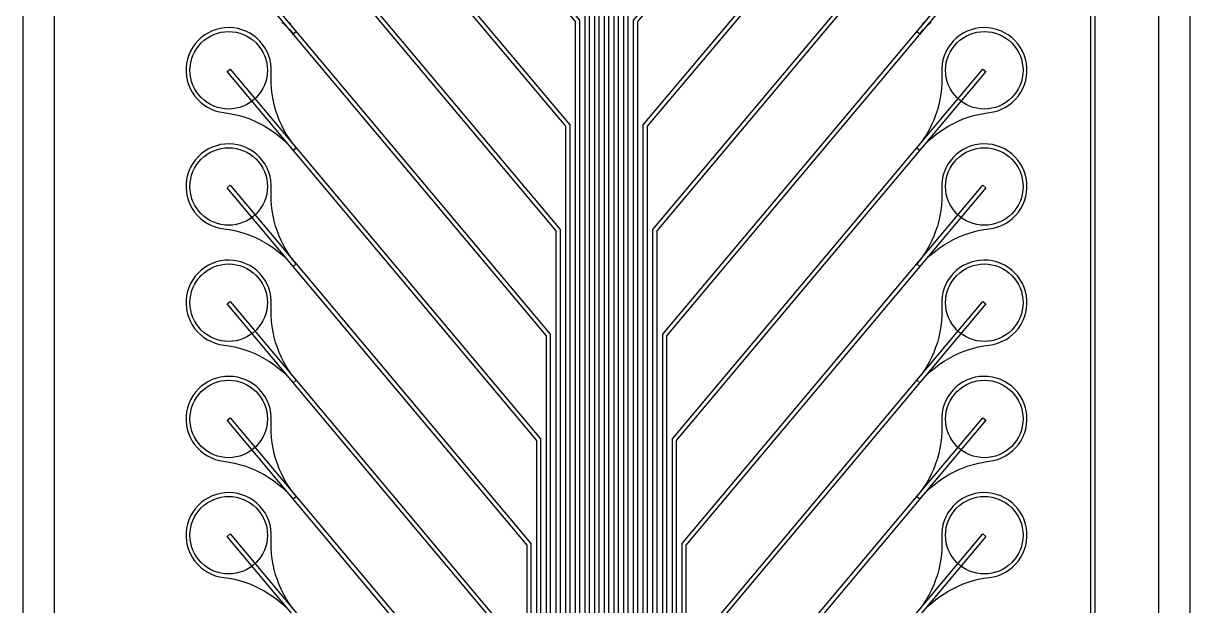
# Model space of a CAD drawing. Header units: metres. Extents: x -1805 to 1655, y -683 to 39617.
# Drawn here: x -1505 to 1505, y 35855 to 37358 of the extents above; entities that cross this region are included whole.
import ezdxf

# ---------------------------------------------------------------- set-up
doc = ezdxf.new("R2010")
doc.units = ezdxf.units.M
doc.layers.add('Etching', color=5, linetype='CONTINUOUS')
doc.layers.add('Metal', color=4, linetype='CONTINUOUS')

msp = doc.modelspace()

# ---------------------------------------------------------------- linework, layer by layer
at = {"layer": 'Etching'}
for points in [[(-1505, 32457.8), (-1505, 39616.5), (1505, 39616.5), (1505, 32452)], [(1425, 32386.5), (1425, 39536.5), (-1425, 39536.5), (-1425, 32386.5)]]:
    msp.add_lwpolyline(points, dxfattribs=at)
for points in [[(-891.9, 37181), (-897.7, 37173.1), (-904.3, 37165.8), (-911.6, 37159.2), (-919.4, 37153.4), (-927.9, 37148.3), (-936.7, 37144.1), (-946, 37140.8), (-955.5, 37138.4), (-965.2, 37137), (-975, 37136.5), (-984.8, 37137), (-994.5, 37138.4), (-1004, 37140.8), (-1013.3, 37144.1), (-1022.1, 37148.3), (-1030.6, 37153.4), (-1038.4, 37159.2), (-1045.7, 37165.8), (-1052.3, 37173.1), (-1058.1, 37181), (-1063.2, 37189.4), (-1067.4, 37198.2), (-1070.7, 37207.5), (-1073.1, 37217), (-1074.5, 37226.7), (-1075, 37236.5), (-1074.5, 37246.3), (-1073.1, 37256), (-1070.7, 37265.5), (-1067.4, 37274.8), (-1063.2, 37283.6), (-1058.1, 37292.1), (-1052.3, 37299.9), (-1045.7, 37307.2), (-1038.4, 37313.8), (-1030.6, 37319.7), (-1022.1, 37324.7), (-1013.3, 37328.9), (-1004, 37332.2), (-994.5, 37334.6), (-984.8, 37336), (-975, 37336.5), (-965.2, 37336), (-955.5, 37334.6), (-946, 37332.2), (-936.7, 37328.9), (-927.9, 37324.7), (-919.4, 37319.7), (-911.6, 37313.8), (-904.3, 37307.2), (-897.7, 37299.9), (-891.9, 37292.1), (-886.8, 37283.6), (-882.6, 37274.8), (-879.3, 37265.5), (-876.9, 37256), (-875.5, 37246.3), (-875, 37236.5), (-875.5, 37226.7), (-876.9, 37217), (-879.3, 37207.5), (-882.6, 37198.2), (-886.8, 37189.4), (-891.9, 37181)], [(1058.1, 37181), (1052.3, 37173.1), (1045.7, 37165.8), (1038.4, 37159.2), (1030.6, 37153.4), (1022.1, 37148.3), (1013.3, 37144.1), (1004, 37140.8), (994.5, 37138.4), (984.8, 37137), (975, 37136.5), (965.2, 37137), (955.5, 37138.4), (946, 37140.8), (936.7, 37144.1), (927.9, 37148.3), (919.4, 37153.4), (911.6, 37159.2), (904.3, 37165.8), (897.7, 37173.1), (891.9, 37181), (886.8, 37189.4), (882.6, 37198.2), (879.3, 37207.5), (876.9, 37217), (875.5, 37226.7), (875, 37236.5), (875.5, 37246.3), (876.9, 37256), (879.3, 37265.5), (882.6, 37274.8), (886.8, 37283.6), (891.9, 37292.1), (897.7, 37299.9), (904.3, 37307.2), (911.6, 37313.8), (919.4, 37319.7), (927.9, 37324.7), (936.7, 37328.9), (946, 37332.2), (955.5, 37334.6), (965.2, 37336), (975, 37336.5), (984.8, 37336), (994.5, 37334.6), (1004, 37332.2), (1013.3, 37328.9), (1022.1, 37324.7), (1030.6, 37319.7), (1038.4, 37313.8), (1045.7, 37307.2), (1052.3, 37299.9), (1058.1, 37292.1), (1063.2, 37283.6), (1067.4, 37274.8), (1070.7, 37265.5), (1073.1, 37256), (1074.5, 37246.3), (1075, 37236.5), (1074.5, 37226.7), (1073.1, 37217), (1070.7, 37207.5), (1067.4, 37198.2), (1063.2, 37189.4), (1058.1, 37181)], [(-891.9, 36881), (-897.7, 36873.1), (-904.3, 36865.8), (-911.6, 36859.2), (-919.4, 36853.4), (-927.9, 36848.3), (-936.7, 36844.1), (-946, 36840.8), (-955.5, 36838.4), (-965.2, 36837), (-975, 36836.5), (-984.8, 36837), (-994.5, 36838.4), (-1004, 36840.8), (-1013.3, 36844.1), (-1022.1, 36848.3), (-1030.6, 36853.4), (-1038.4, 36859.2), (-1045.7, 36865.8), (-1052.3, 36873.1), (-1058.1, 36881), (-1063.2, 36889.4), (-1067.4, 36898.2), (-1070.7, 36907.5), (-1073.1, 36917), (-1074.5, 36926.7), (-1075, 36936.5), (-1074.5, 36946.3), (-1073.1, 36956), (-1070.7, 36965.5), (-1067.4, 36974.8), (-1063.2, 36983.6), (-1058.1, 36992.1), (-1052.3, 36999.9), (-1045.7, 37007.2), (-1038.4, 37013.8), (-1030.6, 37019.7), (-1022.1, 37024.7), (-1013.3, 37028.9), (-1004, 37032.2), (-994.5, 37034.6), (-984.8, 37036), (-975, 37036.5), (-965.2, 37036), (-955.5, 37034.6), (-946, 37032.2), (-936.7, 37028.9), (-927.9, 37024.7), (-919.4, 37019.7), (-911.6, 37013.8), (-904.3, 37007.2), (-897.7, 36999.9), (-891.9, 36992.1), (-886.8, 36983.6), (-882.6, 36974.8), (-879.3, 36965.5), (-876.9, 36956), (-875.5, 36946.3), (-875, 36936.5), (-875.5, 36926.7), (-876.9, 36917), (-879.3, 36907.5), (-882.6, 36898.2), (-886.8, 36889.4), (-891.9, 36881)], [(1058.1, 36881), (1052.3, 36873.1), (1045.7, 36865.8), (1038.4, 36859.2), (1030.6, 36853.4), (1022.1, 36848.3), (1013.3, 36844.1), (1004, 36840.8), (994.5, 36838.4), (984.8, 36837), (975, 36836.5), (965.2, 36837), (955.5, 36838.4), (946, 36840.8), (936.7, 36844.1), (927.9, 36848.3), (919.4, 36853.4), (911.6, 36859.2), (904.3, 36865.8), (897.7, 36873.1), (891.9, 36881), (886.8, 36889.4), (882.6, 36898.2), (879.3, 36907.5), (876.9, 36917), (875.5, 36926.7), (875, 36936.5), (875.5, 36946.3), (876.9, 36956), (879.3, 36965.5), (882.6, 36974.8), (886.8, 36983.6), (891.9, 36992.1), (897.7, 36999.9), (904.3, 37007.2), (911.6, 37013.8), (919.4, 37019.7), (927.9, 37024.7), (936.7, 37028.9), (946, 37032.2), (955.5, 37034.6), (965.2, 37036), (975, 37036.5), (984.8, 37036), (994.5, 37034.6), (1004, 37032.2), (1013.3, 37028.9), (1022.1, 37024.7), (1030.6, 37019.7), (1038.4, 37013.8), (1045.7, 37007.2), (1052.3, 36999.9), (1058.1, 36992.1), (1063.2, 36983.6), (1067.4, 36974.8), (1070.7, 36965.5), (1073.1, 36956), (1074.5, 36946.3), (1075, 36936.5), (1074.5, 36926.7), (1073.1, 36917), (1070.7, 36907.5), (1067.4, 36898.2), (1063.2, 36889.4), (1058.1, 36881)], [(-891.9, 36581), (-897.7, 36573.1), (-904.3, 36565.8), (-911.6, 36559.2), (-919.4, 36553.4), (-927.9, 36548.3), (-936.7, 36544.1), (-946, 36540.8), (-955.5, 36538.4), (-965.2, 36537), (-975, 36536.5), (-984.8, 36537), (-994.5, 36538.4), (-1004, 36540.8), (-1013.3, 36544.1), (-1022.1, 36548.3), (-1030.6, 36553.4), (-1038.4, 36559.2), (-1045.7, 36565.8), (-1052.3, 36573.1), (-1058.1, 36581), (-1063.2, 36589.4), (-1067.4, 36598.2), (-1070.7, 36607.5), (-1073.1, 36617), (-1074.5, 36626.7), (-1075, 36636.5), (-1074.5, 36646.3), (-1073.1, 36656), (-1070.7, 36665.5), (-1067.4, 36674.8), (-1063.2, 36683.6), (-1058.1, 36692.1), (-1052.3, 36699.9), (-1045.7, 36707.2), (-1038.4, 36713.8), (-1030.6, 36719.7), (-1022.1, 36724.7), (-1013.3, 36728.9), (-1004, 36732.2), (-994.5, 36734.6), (-984.8, 36736), (-975, 36736.5), (-965.2, 36736), (-955.5, 36734.6), (-946, 36732.2), (-936.7, 36728.9), (-927.9, 36724.7), (-919.4, 36719.7), (-911.6, 36713.8), (-904.3, 36707.2), (-897.7, 36699.9), (-891.9, 36692.1), (-886.8, 36683.6), (-882.6, 36674.8), (-879.3, 36665.5), (-876.9, 36656), (-875.5, 36646.3), (-875, 36636.5), (-875.5, 36626.7), (-876.9, 36617), (-879.3, 36607.5), (-882.6, 36598.2), (-886.8, 36589.4), (-891.9, 36581)], [(1058.1, 36581), (1052.3, 36573.1), (1045.7, 36565.8), (1038.4, 36559.2), (1030.6, 36553.4), (1022.1, 36548.3), (1013.3, 36544.1), (1004, 36540.8), (994.5, 36538.4), (984.8, 36537), (975, 36536.5), (965.2, 36537), (955.5, 36538.4), (946, 36540.8), (936.7, 36544.1), (927.9, 36548.3), (919.4, 36553.4), (911.6, 36559.2), (904.3, 36565.8), (897.7, 36573.1), (891.9, 36581), (886.8, 36589.4), (882.6, 36598.2), (879.3, 36607.5), (876.9, 36617), (875.5, 36626.7), (875, 36636.5), (875.5, 36646.3), (876.9, 36656), (879.3, 36665.5), (882.6, 36674.8), (886.8, 36683.6), (891.9, 36692.1), (897.7, 36699.9), (904.3, 36707.2), (911.6, 36713.8), (919.4, 36719.7), (927.9, 36724.7), (936.7, 36728.9), (946, 36732.2), (955.5, 36734.6), (965.2, 36736), (975, 36736.5), (984.8, 36736), (994.5, 36734.6), (1004, 36732.2), (1013.3, 36728.9), (1022.1, 36724.7), (1030.6, 36719.7), (1038.4, 36713.8), (1045.7, 36707.2), (1052.3, 36699.9), (1058.1, 36692.1), (1063.2, 36683.6), (1067.4, 36674.8), (1070.7, 36665.5), (1073.1, 36656), (1074.5, 36646.3), (1075, 36636.5), (1074.5, 36626.7), (1073.1, 36617), (1070.7, 36607.5), (1067.4, 36598.2), (1063.2, 36589.4), (1058.1, 36581)], [(-891.9, 36281), (-897.7, 36273.1), (-904.3, 36265.8), (-911.6, 36259.2), (-919.4, 36253.4), (-927.9, 36248.3), (-936.7, 36244.1), (-946, 36240.8), (-955.5, 36238.4), (-965.2, 36237), (-975, 36236.5), (-984.8, 36237), (-994.5, 36238.4), (-1004, 36240.8), (-1013.3, 36244.1), (-1022.1, 36248.3), (-1030.6, 36253.4), (-1038.4, 36259.2), (-1045.7, 36265.8), (-1052.3, 36273.1), (-1058.1, 36281), (-1063.2, 36289.4), (-1067.4, 36298.2), (-1070.7, 36307.5), (-1073.1, 36317), (-1074.5, 36326.7), (-1075, 36336.5), (-1074.5, 36346.3), (-1073.1, 36356), (-1070.7, 36365.5), (-1067.4, 36374.8), (-1063.2, 36383.6), (-1058.1, 36392.1), (-1052.3, 36399.9), (-1045.7, 36407.2), (-1038.4, 36413.8), (-1030.6, 36419.7), (-1022.1, 36424.7), (-1013.3, 36428.9), (-1004, 36432.2), (-994.5, 36434.6), (-984.8, 36436), (-975, 36436.5), (-965.2, 36436), (-955.5, 36434.6), (-946, 36432.2), (-936.7, 36428.9), (-927.9, 36424.7), (-919.4, 36419.7), (-911.6, 36413.8), (-904.3, 36407.2), (-897.7, 36399.9), (-891.9, 36392.1), (-886.8, 36383.6), (-882.6, 36374.8), (-879.3, 36365.5), (-876.9, 36356), (-875.5, 36346.3), (-875, 36336.5), (-875.5, 36326.7), (-876.9, 36317), (-879.3, 36307.5), (-882.6, 36298.2), (-886.8, 36289.4), (-891.9, 36281)], [(1058.1, 36281), (1052.3, 36273.1), (1045.7, 36265.8), (1038.4, 36259.2), (1030.6, 36253.4), (1022.1, 36248.3), (1013.3, 36244.1), (1004, 36240.8), (994.5, 36238.4), (984.8, 36237), (975, 36236.5), (965.2, 36237), (955.5, 36238.4), (946, 36240.8), (936.7, 36244.1), (927.9, 36248.3), (919.4, 36253.4), (911.6, 36259.2), (904.3, 36265.8), (897.7, 36273.1), (891.9, 36281), (886.8, 36289.4), (882.6, 36298.2), (879.3, 36307.5), (876.9, 36317), (875.5, 36326.7), (875, 36336.5), (875.5, 36346.3), (876.9, 36356), (879.3, 36365.5), (882.6, 36374.8), (886.8, 36383.6), (891.9, 36392.1), (897.7, 36399.9), (904.3, 36407.2), (911.6, 36413.8), (919.4, 36419.7), (927.9, 36424.7), (936.7, 36428.9), (946, 36432.2), (955.5, 36434.6), (965.2, 36436), (975, 36436.5), (984.8, 36436), (994.5, 36434.6), (1004, 36432.2), (1013.3, 36428.9), (1022.1, 36424.7), (1030.6, 36419.7), (1038.4, 36413.8), (1045.7, 36407.2), (1052.3, 36399.9), (1058.1, 36392.1), (1063.2, 36383.6), (1067.4, 36374.8), (1070.7, 36365.5), (1073.1, 36356), (1074.5, 36346.3), (1075, 36336.5), (1074.5, 36326.7), (1073.1, 36317), (1070.7, 36307.5), (1067.4, 36298.2), (1063.2, 36289.4), (1058.1, 36281)], [(-891.9, 35981), (-897.7, 35973.1), (-904.3, 35965.8), (-911.6, 35959.2), (-919.4, 35953.4), (-927.9, 35948.3), (-936.7, 35944.1), (-946, 35940.8), (-955.5, 35938.4), (-965.2, 35937), (-975, 35936.5), (-984.8, 35937), (-994.5, 35938.4), (-1004, 35940.8), (-1013.3, 35944.1), (-1022.1, 35948.3), (-1030.6, 35953.4), (-1038.4, 35959.2), (-1045.7, 35965.8), (-1052.3, 35973.1), (-1058.1, 35981), (-1063.2, 35989.4), (-1067.4, 35998.2), (-1070.7, 36007.5), (-1073.1, 36017), (-1074.5, 36026.7), (-1075, 36036.5), (-1074.5, 36046.3), (-1073.1, 36056), (-1070.7, 36065.5), (-1067.4, 36074.8), (-1063.2, 36083.6), (-1058.1, 36092.1), (-1052.3, 36099.9), (-1045.7, 36107.2), (-1038.4, 36113.8), (-1030.6, 36119.7), (-1022.1, 36124.7), (-1013.3, 36128.9), (-1004, 36132.2), (-994.5, 36134.6), (-984.8, 36136), (-975, 36136.5), (-965.2, 36136), (-955.5, 36134.6), (-946, 36132.2), (-936.7, 36128.9), (-927.9, 36124.7), (-919.4, 36119.7), (-911.6, 36113.8), (-904.3, 36107.2), (-897.7, 36099.9), (-891.9, 36092.1), (-886.8, 36083.6), (-882.6, 36074.8), (-879.3, 36065.5), (-876.9, 36056), (-875.5, 36046.3), (-875, 36036.5), (-875.5, 36026.7), (-876.9, 36017), (-879.3, 36007.5), (-882.6, 35998.2), (-886.8, 35989.4), (-891.9, 35981)], [(1058.1, 35981), (1052.3, 35973.1), (1045.7, 35965.8), (1038.4, 35959.2), (1030.6, 35953.4), (1022.1, 35948.3), (1013.3, 35944.1), (1004, 35940.8), (994.5, 35938.4), (984.8, 35937), (975, 35936.5), (965.2, 35937), (955.5, 35938.4), (946, 35940.8), (936.7, 35944.1), (927.9, 35948.3), (919.4, 35953.4), (911.6, 35959.2), (904.3, 35965.8), (897.7, 35973.1), (891.9, 35981), (886.8, 35989.4), (882.6, 35998.2), (879.3, 36007.5), (876.9, 36017), (875.5, 36026.7), (875, 36036.5), (875.5, 36046.3), (876.9, 36056), (879.3, 36065.5), (882.6, 36074.8), (886.8, 36083.6), (891.9, 36092.1), (897.7, 36099.9), (904.3, 36107.2), (911.6, 36113.8), (919.4, 36119.7), (927.9, 36124.7), (936.7, 36128.9), (946, 36132.2), (955.5, 36134.6), (965.2, 36136), (975, 36136.5), (984.8, 36136), (994.5, 36134.6), (1004, 36132.2), (1013.3, 36128.9), (1022.1, 36124.7), (1030.6, 36119.7), (1038.4, 36113.8), (1045.7, 36107.2), (1052.3, 36099.9), (1058.1, 36092.1), (1063.2, 36083.6), (1067.4, 36074.8), (1070.7, 36065.5), (1073.1, 36056), (1074.5, 36046.3), (1075, 36036.5), (1074.5, 36026.7), (1073.1, 36017), (1070.7, 36007.5), (1067.4, 35998.2), (1063.2, 35989.4), (1058.1, 35981)]]:
    msp.add_lwpolyline(points, close=True, dxfattribs=at)
at = {"layer": 'Metal'}
for points in [[(-2, 9148.2), (-2, 9349.2), (-5, 11349.2), (-5, 38241.6), (997.7, 39436.5), (1207.1, 39436.5), (1260, 39383.6), (1260, 29444.4), (1247.1, 29431.5), (975, 29431.5), (975, 29441.5), (1242.9, 29441.5), (1250, 29448.6), (1250, 39379.4), (1202.9, 39426.5), (1002.3, 39426.5), (5, 38237.9), (5, 11349.2), (2, 9349.2), (2, 9148.2)], [(-30, 9148.7), (-30, 9349.7), (-30, 11349.7), (-30, 37902.5), (-978.8, 39033.3), (-971.2, 39039.7), (-20, 37906.2), (-20, 11349.7), (-28, 9349.7), (-28, 9148.7)], [(28, 9148.7), (28, 9349.7), (20, 11349.7), (20, 37906.2), (971.2, 39039.7), (978.8, 39033.3), (30, 37902.5), (30, 11349.7), (30, 9349.7), (30, 9148.7)], [(-54, 9149.7), (-54, 9350.7), (-55, 11350.7), (-55, 37632.3), (-978.8, 38733.3), (-971.2, 38739.7), (-45, 37636), (-45, 11350.7), (-52, 9350.7), (-52, 9149.7)], [(52, 9149.7), (52, 9350.7), (45, 11350.7), (45, 37636), (971.2, 38739.7), (978.8, 38733.3), (55, 37632.3), (55, 11350.7), (54, 9350.7), (54, 9149.7)], [(-78, 9151.3), (-78, 9352.3), (-80, 11352.3), (-80, 37362.1), (-978.8, 38433.3), (-971.2, 38439.7), (-70, 37365.7), (-70, 11352.3), (-76, 9352.3), (-76, 9151.3)], [(76, 9151.3), (76, 9352.3), (70, 11352.3), (70, 37365.7), (971.2, 38439.7), (978.8, 38433.3), (80, 37362.1), (80, 11352.3), (78, 9352.3), (78, 9151.3)], [(-102, 9153.5), (-102, 9354.5), (-105, 11354.5), (-105, 37091.9), (-978.8, 38133.3), (-971.2, 38139.7), (-95, 37095.5), (-95, 11354.5), (-100, 9354.5), (-100, 9153.5)], [(100, 9153.5), (100, 9354.5), (95, 11354.5), (95, 37095.5), (971.2, 38139.7), (978.8, 38133.3), (105, 37091.9), (105, 11354.5), (102, 9354.5), (102, 9153.5)], [(-126, 9156.3), (-126, 9357.3), (-130, 11357.3), (-130, 36821.7), (-978.8, 37833.3), (-971.2, 37839.7), (-120, 36825.3), (-120, 11357.3), (-124, 9357.3), (-124, 9156.3)], [(124, 9156.3), (124, 9357.3), (120, 11357.3), (120, 36825.3), (971.2, 37839.7), (978.8, 37833.3), (130, 36821.7), (130, 11357.3), (126, 9357.3), (126, 9156.3)], [(-150, 9159.6), (-150, 9360.6), (-155, 11360.6), (-155, 36551.5), (-978.8, 37533.3), (-971.2, 37539.7), (-145, 36555.1), (-145, 11360.6), (-148, 9360.6), (-148, 9159.6)], [(148, 9159.6), (148, 9360.6), (145, 11360.6), (145, 36555.1), (971.2, 37539.7), (978.8, 37533.3), (155, 36551.5), (155, 11360.6), (150, 9360.6), (150, 9159.6)], [(-800.7, 37036.5), (-801.3, 37037.3), (-810, 37048.1), (-818, 37059.4), (-825.6, 37071.1), (-832.5, 37083.1), (-838.8, 37095.4), (-844.4, 37108.1), (-849.4, 37121), (-853.8, 37134.2), (-857.5, 37147.6), (-860.5, 37161.1), (-862.8, 37174.8), (-864.5, 37188.5), (-865.4, 37202.4), (-865.6, 37216.2), (-865.2, 37230.1), (-865.1, 37241.2), (-866.1, 37252.3), (-868.3, 37263.2), (-871.5, 37273.9), (-875.8, 37284.1), (-881.2, 37293.9), (-887.4, 37303.1), (-894.6, 37311.6), (-902.6, 37319.3), (-911.3, 37326.2), (-920.7, 37332.2), (-930.7, 37337.2), (-941.1, 37341.1), (-951.8, 37344), (-962.8, 37345.8), (-973.9, 37346.5), (-985, 37346.1), (-996, 37344.5), (-1006.8, 37341.8), (-1017.3, 37338.1), (-1027.3, 37333.3), (-1036.8, 37327.5), (-1045.7, 37320.8), (-1053.9, 37313.2), (-1061.2, 37304.8), (-1067.7, 37295.8), (-1073.2, 37286.1), (-1077.7, 37276), (-1081.1, 37265.4), (-1083.5, 37254.5), (-1084.8, 37243.5), (-1084.9, 37232.3), (-1083.9, 37221.2), (-1081.8, 37210.3), (-1078.6, 37199.7), (-1074.4, 37189.4), (-1069.1, 37179.6), (-1062.9, 37170.4), (-1055.8, 37161.8), (-1047.8, 37154.1), (-1039.1, 37147.1), (-1029.7, 37141.1), (-1019.8, 37136.1), (-1009.5, 37132), (-998.7, 37129.1), (-987.8, 37127.2), (-974, 37125.3), (-960.4, 37122.7), (-947, 37119.3), (-933.7, 37115.3), (-920.6, 37110.7), (-907.8, 37105.3), (-895.3, 37099.4), (-883.1, 37092.8), (-871.2, 37085.6), (-859.7, 37077.8), (-848.7, 37069.5), (-838, 37060.6), (-827.8, 37051.2), (-818.2, 37041.3), (-809, 37030.9), (-808.3, 37030.1), (-800.7, 37036.5)], [(808.3, 37030.1), (809, 37030.9), (818.2, 37041.3), (827.8, 37051.2), (838, 37060.6), (848.7, 37069.5), (859.7, 37077.8), (871.2, 37085.6), (883.1, 37092.8), (895.3, 37099.4), (907.8, 37105.3), (920.6, 37110.7), (933.7, 37115.3), (947, 37119.3), (960.4, 37122.7), (974, 37125.3), (987.8, 37127.2), (998.7, 37129.1), (1009.5, 37132), (1019.8, 37136.1), (1029.7, 37141.1), (1039.1, 37147.1), (1047.8, 37154.1), (1055.8, 37161.8), (1062.9, 37170.4), (1069.1, 37179.6), (1074.4, 37189.4), (1078.6, 37199.7), (1081.8, 37210.3), (1083.9, 37221.2), (1084.9, 37232.3), (1084.8, 37243.5), (1083.5, 37254.5), (1081.1, 37265.4), (1077.7, 37276), (1073.2, 37286.1), (1067.7, 37295.8), (1061.2, 37304.8), (1053.9, 37313.2), (1045.7, 37320.8), (1036.8, 37327.5), (1027.3, 37333.3), (1017.3, 37338.1), (1006.8, 37341.8), (996, 37344.5), (985, 37346.1), (973.9, 37346.5), (962.8, 37345.8), (951.8, 37344), (941.1, 37341.1), (930.7, 37337.2), (920.7, 37332.2), (911.3, 37326.2), (902.6, 37319.3), (894.6, 37311.6), (887.4, 37303.1), (881.2, 37293.9), (875.8, 37284.1), (871.5, 37273.9), (868.3, 37263.2), (866.1, 37252.3), (865.1, 37241.2), (865.2, 37230.1), (865.6, 37216.2), (865.4, 37202.4), (864.5, 37188.5), (862.8, 37174.8), (860.5, 37161.1), (857.5, 37147.6), (853.8, 37134.2), (849.4, 37121), (844.4, 37108.1), (838.8, 37095.4), (832.5, 37083.1), (825.6, 37071.1), (818, 37059.4), (810, 37048.1), (801.3, 37037.3), (800.7, 37036.5), (808.3, 37030.1)], [(-174, 9163.5), (-174, 9364.5), (-180, 11364.5), (-180, 36281.3), (-978.8, 37233.3), (-971.2, 37239.7), (-170, 36284.9), (-170, 11364.5), (-172, 9364.5), (-172, 9163.5)], [(172, 9163.5), (172, 9364.5), (170, 11364.5), (170, 36284.9), (971.2, 37239.7), (978.8, 37233.3), (180, 36281.3), (180, 11364.5), (174, 9364.5), (174, 9163.5)], [(-800.7, 36736.5), (-801.3, 36737.3), (-810, 36748.1), (-818, 36759.4), (-825.6, 36771.1), (-832.5, 36783.1), (-838.8, 36795.4), (-844.4, 36808.1), (-849.4, 36821), (-853.8, 36834.2), (-857.5, 36847.6), (-860.5, 36861.1), (-862.8, 36874.8), (-864.5, 36888.5), (-865.4, 36902.4), (-865.6, 36916.2), (-865.2, 36930.1), (-865.1, 36941.2), (-866.1, 36952.3), (-868.3, 36963.2), (-871.5, 36973.9), (-875.8, 36984.1), (-881.2, 36993.9), (-887.4, 37003.1), (-894.6, 37011.6), (-902.6, 37019.3), (-911.3, 37026.2), (-920.7, 37032.2), (-930.7, 37037.2), (-941.1, 37041.1), (-951.8, 37044), (-962.8, 37045.8), (-973.9, 37046.5), (-985, 37046.1), (-996, 37044.5), (-1006.8, 37041.8), (-1017.3, 37038.1), (-1027.3, 37033.3), (-1036.8, 37027.5), (-1045.7, 37020.8), (-1053.9, 37013.2), (-1061.2, 37004.8), (-1067.7, 36995.8), (-1073.2, 36986.1), (-1077.7, 36976), (-1081.1, 36965.4), (-1083.5, 36954.5), (-1084.8, 36943.5), (-1084.9, 36932.3), (-1083.9, 36921.2), (-1081.8, 36910.3), (-1078.6, 36899.7), (-1074.4, 36889.4), (-1069.1, 36879.6), (-1062.9, 36870.4), (-1055.8, 36861.8), (-1047.8, 36854.1), (-1039.1, 36847.1), (-1029.7, 36841.1), (-1019.8, 36836.1), (-1009.5, 36832), (-998.7, 36829.1), (-987.8, 36827.2), (-974, 36825.3), (-960.4, 36822.7), (-947, 36819.3), (-933.7, 36815.3), (-920.6, 36810.7), (-907.8, 36805.3), (-895.3, 36799.4), (-883.1, 36792.8), (-871.2, 36785.6), (-859.7, 36777.8), (-848.7, 36769.5), (-838, 36760.6), (-827.8, 36751.2), (-818.2, 36741.3), (-809, 36730.9), (-808.3, 36730.1), (-800.7, 36736.5)], [(808.3, 36730.1), (809, 36730.9), (818.2, 36741.3), (827.8, 36751.2), (838, 36760.6), (848.7, 36769.5), (859.7, 36777.8), (871.2, 36785.6), (883.1, 36792.8), (895.3, 36799.4), (907.8, 36805.3), (920.6, 36810.7), (933.7, 36815.3), (947, 36819.3), (960.4, 36822.7), (974, 36825.3), (987.8, 36827.2), (998.7, 36829.1), (1009.5, 36832), (1019.8, 36836.1), (1029.7, 36841.1), (1039.1, 36847.1), (1047.8, 36854.1), (1055.8, 36861.8), (1062.9, 36870.4), (1069.1, 36879.6), (1074.4, 36889.4), (1078.6, 36899.7), (1081.8, 36910.3), (1083.9, 36921.2), (1084.9, 36932.3), (1084.8, 36943.5), (1083.5, 36954.5), (1081.1, 36965.4), (1077.7, 36976), (1073.2, 36986.1), (1067.7, 36995.8), (1061.2, 37004.8), (1053.9, 37013.2), (1045.7, 37020.8), (1036.8, 37027.5), (1027.3, 37033.3), (1017.3, 37038.1), (1006.8, 37041.8), (996, 37044.5), (985, 37046.1), (973.9, 37046.5), (962.8, 37045.8), (951.8, 37044), (941.1, 37041.1), (930.7, 37037.2), (920.7, 37032.2), (911.3, 37026.2), (902.6, 37019.3), (894.6, 37011.6), (887.4, 37003.1), (881.2, 36993.9), (875.8, 36984.1), (871.5, 36973.9), (868.3, 36963.2), (866.1, 36952.3), (865.1, 36941.2), (865.2, 36930.1), (865.6, 36916.2), (865.4, 36902.4), (864.5, 36888.5), (862.8, 36874.8), (860.5, 36861.1), (857.5, 36847.6), (853.8, 36834.2), (849.4, 36821), (844.4, 36808.1), (838.8, 36795.4), (832.5, 36783.1), (825.6, 36771.1), (818, 36759.4), (810, 36748.1), (801.3, 36737.3), (800.7, 36736.5), (808.3, 36730.1)], [(-198, 9168), (-198, 9369), (-205, 11369), (-205, 36011.1), (-978.8, 36933.3), (-971.2, 36939.7), (-195, 36014.7), (-195, 11369), (-196, 9369), (-196, 9168)], [(196, 9168), (196, 9369), (195, 11369), (195, 36014.7), (971.2, 36939.7), (978.8, 36933.3), (205, 36011.1), (205, 11369), (198, 9369), (198, 9168)], [(-800.7, 36436.5), (-801.3, 36437.3), (-810, 36448.1), (-818, 36459.4), (-825.6, 36471.1), (-832.5, 36483.1), (-838.8, 36495.4), (-844.4, 36508.1), (-849.4, 36521), (-853.8, 36534.2), (-857.5, 36547.6), (-860.5, 36561.1), (-862.8, 36574.8), (-864.5, 36588.5), (-865.4, 36602.4), (-865.6, 36616.2), (-865.2, 36630.1), (-865.1, 36641.2), (-866.1, 36652.3), (-868.3, 36663.2), (-871.5, 36673.9), (-875.8, 36684.1), (-881.2, 36693.9), (-887.4, 36703.1), (-894.6, 36711.6), (-902.6, 36719.3), (-911.3, 36726.2), (-920.7, 36732.2), (-930.7, 36737.2), (-941.1, 36741.1), (-951.8, 36744), (-962.8, 36745.8), (-973.9, 36746.5), (-985, 36746.1), (-996, 36744.5), (-1006.8, 36741.8), (-1017.3, 36738.1), (-1027.3, 36733.3), (-1036.8, 36727.5), (-1045.7, 36720.8), (-1053.9, 36713.2), (-1061.2, 36704.8), (-1067.7, 36695.8), (-1073.2, 36686.1), (-1077.7, 36676), (-1081.1, 36665.4), (-1083.5, 36654.5), (-1084.8, 36643.5), (-1084.9, 36632.3), (-1083.9, 36621.2), (-1081.8, 36610.3), (-1078.6, 36599.7), (-1074.4, 36589.4), (-1069.1, 36579.6), (-1062.9, 36570.4), (-1055.8, 36561.8), (-1047.8, 36554.1), (-1039.1, 36547.1), (-1029.7, 36541.1), (-1019.8, 36536.1), (-1009.5, 36532), (-998.7, 36529.1), (-987.8, 36527.2), (-974, 36525.3), (-960.4, 36522.7), (-947, 36519.3), (-933.7, 36515.3), (-920.6, 36510.7), (-907.8, 36505.3), (-895.3, 36499.4), (-883.1, 36492.8), (-871.2, 36485.6), (-859.7, 36477.8), (-848.7, 36469.5), (-838, 36460.6), (-827.8, 36451.2), (-818.2, 36441.3), (-809, 36430.9), (-808.3, 36430.1), (-800.7, 36436.5)], [(808.3, 36430.1), (809, 36430.9), (818.2, 36441.3), (827.8, 36451.2), (838, 36460.6), (848.7, 36469.5), (859.7, 36477.8), (871.2, 36485.6), (883.1, 36492.8), (895.3, 36499.4), (907.8, 36505.3), (920.6, 36510.7), (933.7, 36515.3), (947, 36519.3), (960.4, 36522.7), (974, 36525.3), (987.8, 36527.2), (998.7, 36529.1), (1009.5, 36532), (1019.8, 36536.1), (1029.7, 36541.1), (1039.1, 36547.1), (1047.8, 36554.1), (1055.8, 36561.8), (1062.9, 36570.4), (1069.1, 36579.6), (1074.4, 36589.4), (1078.6, 36599.7), (1081.8, 36610.3), (1083.9, 36621.2), (1084.9, 36632.3), (1084.8, 36643.5), (1083.5, 36654.5), (1081.1, 36665.4), (1077.7, 36676), (1073.2, 36686.1), (1067.7, 36695.8), (1061.2, 36704.8), (1053.9, 36713.2), (1045.7, 36720.8), (1036.8, 36727.5), (1027.3, 36733.3), (1017.3, 36738.1), (1006.8, 36741.8), (996, 36744.5), (985, 36746.1), (973.9, 36746.5), (962.8, 36745.8), (951.8, 36744), (941.1, 36741.1), (930.7, 36737.2), (920.7, 36732.2), (911.3, 36726.2), (902.6, 36719.3), (894.6, 36711.6), (887.4, 36703.1), (881.2, 36693.9), (875.8, 36684.1), (871.5, 36673.9), (868.3, 36663.2), (866.1, 36652.3), (865.1, 36641.2), (865.2, 36630.1), (865.6, 36616.2), (865.4, 36602.4), (864.5, 36588.5), (862.8, 36574.8), (860.5, 36561.1), (857.5, 36547.6), (853.8, 36534.2), (849.4, 36521), (844.4, 36508.1), (838.8, 36495.4), (832.5, 36483.1), (825.6, 36471.1), (818, 36459.4), (810, 36448.1), (801.3, 36437.3), (800.7, 36436.5), (808.3, 36430.1)], [(-222, 9173), (-222, 9374), (-230, 11374), (-230, 35740.9), (-978.8, 36633.3), (-971.2, 36639.7), (-220, 35744.5), (-220, 11374), (-220, 9374), (-220, 9173)], [(220, 9173), (220, 9374), (220, 11374), (220, 35744.5), (971.2, 36639.7), (978.8, 36633.3), (230, 35740.9), (230, 11374), (222, 9374), (222, 9173)], [(-800.7, 36136.5), (-801.3, 36137.3), (-810, 36148.1), (-818, 36159.4), (-825.6, 36171.1), (-832.5, 36183.1), (-838.8, 36195.4), (-844.4, 36208.1), (-849.4, 36221), (-853.8, 36234.2), (-857.5, 36247.6), (-860.5, 36261.1), (-862.8, 36274.8), (-864.5, 36288.5), (-865.4, 36302.4), (-865.6, 36316.2), (-865.2, 36330.1), (-865.1, 36341.2), (-866.1, 36352.3), (-868.3, 36363.2), (-871.5, 36373.9), (-875.8, 36384.1), (-881.2, 36393.9), (-887.4, 36403.1), (-894.6, 36411.6), (-902.6, 36419.3), (-911.3, 36426.2), (-920.7, 36432.2), (-930.7, 36437.2), (-941.1, 36441.1), (-951.8, 36444), (-962.8, 36445.8), (-973.9, 36446.5), (-985, 36446.1), (-996, 36444.5), (-1006.8, 36441.8), (-1017.3, 36438.1), (-1027.3, 36433.3), (-1036.8, 36427.5), (-1045.7, 36420.8), (-1053.9, 36413.2), (-1061.2, 36404.8), (-1067.7, 36395.8), (-1073.2, 36386.1), (-1077.7, 36376), (-1081.1, 36365.4), (-1083.5, 36354.5), (-1084.8, 36343.5), (-1084.9, 36332.3), (-1083.9, 36321.2), (-1081.8, 36310.3), (-1078.6, 36299.7), (-1074.4, 36289.4), (-1069.1, 36279.6), (-1062.9, 36270.4), (-1055.8, 36261.8), (-1047.8, 36254.1), (-1039.1, 36247.1), (-1029.7, 36241.1), (-1019.8, 36236.1), (-1009.5, 36232), (-998.7, 36229.1), (-987.8, 36227.2), (-974, 36225.3), (-960.4, 36222.7), (-947, 36219.3), (-933.7, 36215.3), (-920.6, 36210.7), (-907.8, 36205.3), (-895.3, 36199.4), (-883.1, 36192.8), (-871.2, 36185.6), (-859.7, 36177.8), (-848.7, 36169.5), (-838, 36160.6), (-827.8, 36151.2), (-818.2, 36141.3), (-809, 36130.9), (-808.3, 36130.1), (-800.7, 36136.5)], [(808.3, 36130.1), (809, 36130.9), (818.2, 36141.3), (827.8, 36151.2), (838, 36160.6), (848.7, 36169.5), (859.7, 36177.8), (871.2, 36185.6), (883.1, 36192.8), (895.3, 36199.4), (907.8, 36205.3), (920.6, 36210.7), (933.7, 36215.3), (947, 36219.3), (960.4, 36222.7), (974, 36225.3), (987.8, 36227.2), (998.7, 36229.1), (1009.5, 36232), (1019.8, 36236.1), (1029.7, 36241.1), (1039.1, 36247.1), (1047.8, 36254.1), (1055.8, 36261.8), (1062.9, 36270.4), (1069.1, 36279.6), (1074.4, 36289.4), (1078.6, 36299.7), (1081.8, 36310.3), (1083.9, 36321.2), (1084.9, 36332.3), (1084.8, 36343.5), (1083.5, 36354.5), (1081.1, 36365.4), (1077.7, 36376), (1073.2, 36386.1), (1067.7, 36395.8), (1061.2, 36404.8), (1053.9, 36413.2), (1045.7, 36420.8), (1036.8, 36427.5), (1027.3, 36433.3), (1017.3, 36438.1), (1006.8, 36441.8), (996, 36444.5), (985, 36446.1), (973.9, 36446.5), (962.8, 36445.8), (951.8, 36444), (941.1, 36441.1), (930.7, 36437.2), (920.7, 36432.2), (911.3, 36426.2), (902.6, 36419.3), (894.6, 36411.6), (887.4, 36403.1), (881.2, 36393.9), (875.8, 36384.1), (871.5, 36373.9), (868.3, 36363.2), (866.1, 36352.3), (865.1, 36341.2), (865.2, 36330.1), (865.6, 36316.2), (865.4, 36302.4), (864.5, 36288.5), (862.8, 36274.8), (860.5, 36261.1), (857.5, 36247.6), (853.8, 36234.2), (849.4, 36221), (844.4, 36208.1), (838.8, 36195.4), (832.5, 36183.1), (825.6, 36171.1), (818, 36159.4), (810, 36148.1), (801.3, 36137.3), (800.7, 36136.5), (808.3, 36130.1)], [(-246, 9178.5), (-246, 9379.5), (-255, 11379.5), (-255, 35470.7), (-978.8, 36333.3), (-971.2, 36339.7), (-245, 35474.3), (-245, 11379.5), (-244, 9379.5), (-244, 9178.5)], [(244, 9178.5), (244, 9379.5), (245, 11379.5), (245, 35474.3), (971.2, 36339.7), (978.8, 36333.3), (255, 35470.7), (255, 11379.5), (246, 9379.5), (246, 9178.5)], [(-270, 9184.6), (-270, 9385.6), (-280, 11385.6), (-280, 35200.5), (-978.8, 36033.3), (-971.2, 36039.7), (-270, 35204.1), (-270, 11385.6), (-268, 9385.6), (-268, 9184.6)], [(268, 9184.6), (268, 9385.6), (270, 11385.6), (270, 35204.1), (971.2, 36039.7), (978.8, 36033.3), (280, 35200.5), (280, 11385.6), (270, 9385.6), (270, 9184.6)]]:
    msp.add_lwpolyline(points, close=True, dxfattribs=at)
for points in [[(-838, 37360.6), (-827.8, 37351.2), (-818.2, 37341.3), (-809, 37330.9), (-808.3, 37330.1), (-800.7, 37336.5), (-800.7, 37336.5), (-801.3, 37337.3), (-810, 37348.1), (-818, 37359.4)], [(818, 37359.4), (810, 37348.1), (801.3, 37337.3), (800.7, 37336.5), (808.3, 37330.1), (808.3, 37330.1), (809, 37330.9), (818.2, 37341.3), (827.8, 37351.2), (838, 37360.6)], [(-810, 35848.1), (-818, 35859.4), (-825.6, 35871.1), (-832.5, 35883.1), (-838.8, 35895.4), (-844.4, 35908.1), (-849.4, 35921), (-853.8, 35934.2), (-857.5, 35947.6), (-860.5, 35961.1), (-862.8, 35974.8), (-864.5, 35988.5), (-865.4, 36002.4), (-865.6, 36016.2), (-865.2, 36030.1), (-865.1, 36041.2), (-866.1, 36052.3), (-868.3, 36063.2), (-871.5, 36073.9), (-875.8, 36084.1), (-881.2, 36093.9), (-887.4, 36103.1), (-894.6, 36111.6), (-902.6, 36119.3), (-911.3, 36126.2), (-920.7, 36132.2), (-930.7, 36137.2), (-941.1, 36141.1), (-951.8, 36144), (-962.8, 36145.8), (-973.9, 36146.5), (-985, 36146.1), (-996, 36144.5), (-1006.8, 36141.8), (-1017.3, 36138.1), (-1027.3, 36133.3), (-1036.8, 36127.5), (-1045.7, 36120.8), (-1053.9, 36113.2), (-1061.2, 36104.8), (-1067.7, 36095.8), (-1073.2, 36086.1), (-1077.7, 36076), (-1081.1, 36065.4), (-1083.5, 36054.5), (-1084.8, 36043.5), (-1084.9, 36032.3), (-1083.9, 36021.2), (-1081.8, 36010.3), (-1078.6, 35999.7), (-1074.4, 35989.4), (-1069.1, 35979.6), (-1062.9, 35970.4), (-1055.8, 35961.8), (-1047.8, 35954.1), (-1039.1, 35947.1), (-1029.7, 35941.1), (-1019.8, 35936.1), (-1009.5, 35932), (-998.7, 35929.1), (-987.8, 35927.2), (-974, 35925.3), (-960.4, 35922.7), (-947, 35919.3), (-933.7, 35915.3), (-920.6, 35910.7), (-907.8, 35905.3), (-895.3, 35899.4), (-883.1, 35892.8), (-871.2, 35885.6), (-859.7, 35877.8), (-848.7, 35869.5), (-838, 35860.6), (-827.8, 35851.2)], [(827.8, 35851.2), (838, 35860.6), (848.7, 35869.5), (859.7, 35877.8), (871.2, 35885.6), (883.1, 35892.8), (895.3, 35899.4), (907.8, 35905.3), (920.6, 35910.7), (933.7, 35915.3), (947, 35919.3), (960.4, 35922.7), (974, 35925.3), (987.8, 35927.2), (998.7, 35929.1), (1009.5, 35932), (1019.8, 35936.1), (1029.7, 35941.1), (1039.1, 35947.1), (1047.8, 35954.1), (1055.8, 35961.8), (1062.9, 35970.4), (1069.1, 35979.6), (1074.4, 35989.4), (1078.6, 35999.7), (1081.8, 36010.3), (1083.9, 36021.2), (1084.9, 36032.3), (1084.8, 36043.5), (1083.5, 36054.5), (1081.1, 36065.4), (1077.7, 36076), (1073.2, 36086.1), (1067.7, 36095.8), (1061.2, 36104.8), (1053.9, 36113.2), (1045.7, 36120.8), (1036.8, 36127.5), (1027.3, 36133.3), (1017.3, 36138.1), (1006.8, 36141.8), (996, 36144.5), (985, 36146.1), (973.9, 36146.5), (962.8, 36145.8), (951.8, 36144), (941.1, 36141.1), (930.7, 36137.2), (920.7, 36132.2), (911.3, 36126.2), (902.6, 36119.3), (894.6, 36111.6), (887.4, 36103.1), (881.2, 36093.9), (875.8, 36084.1), (871.5, 36073.9), (868.3, 36063.2), (866.1, 36052.3), (865.1, 36041.2), (865.2, 36030.1), (865.6, 36016.2), (865.4, 36002.4), (864.5, 35988.5), (862.8, 35974.8), (860.5, 35961.1), (857.5, 35947.6), (853.8, 35934.2), (849.4, 35921), (844.4, 35908.1), (838.8, 35895.4), (832.5, 35883.1), (825.6, 35871.1), (818, 35859.4), (810, 35848.1)]]:
    msp.add_lwpolyline(points, dxfattribs=at)

doc.saveas('drawing.dxf')
